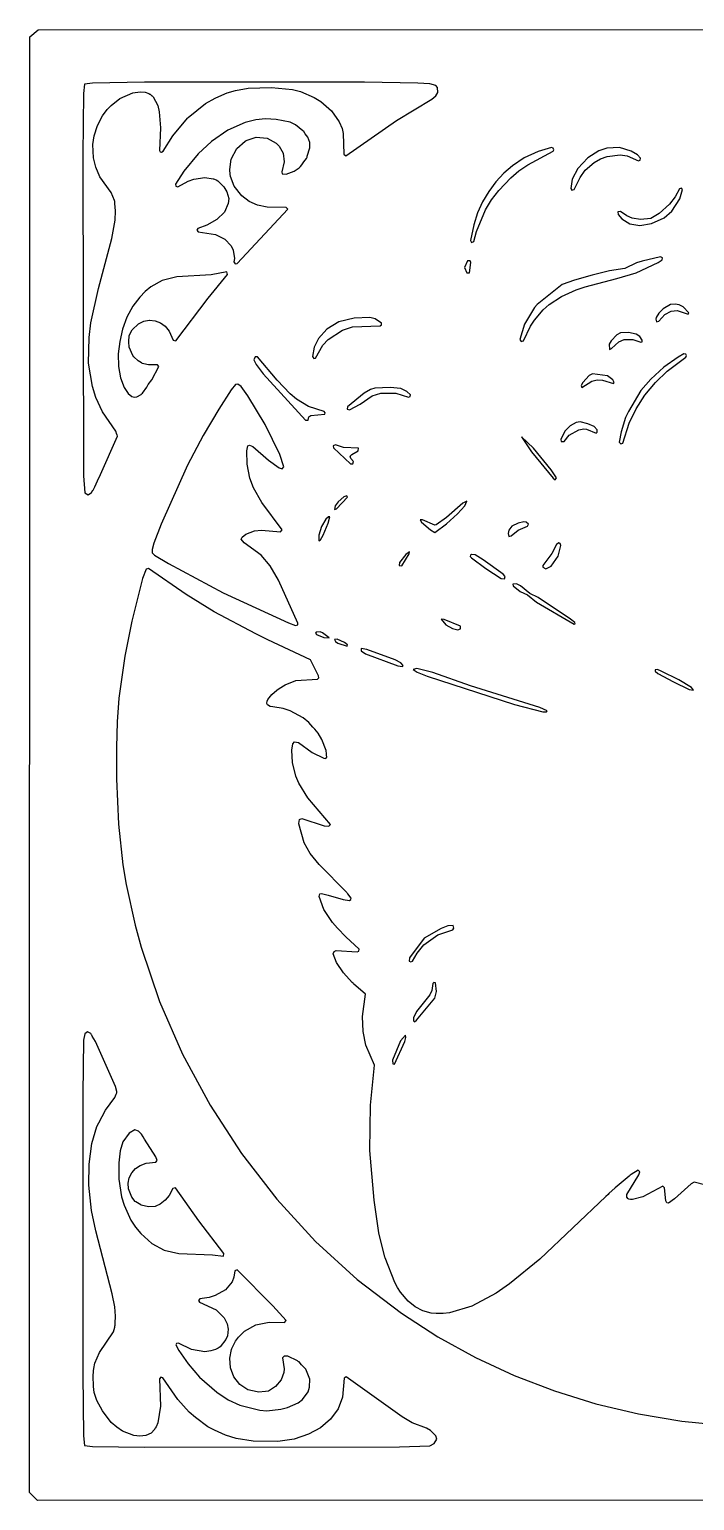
# Model space of a CAD drawing. Header units: millimetres. Extents: x 0 to 300, y 0 to 300.
# Drawn here: x 0 to 135.6, y 0 to 299.9 of the extents above; entities that cross this region are included whole.
import ezdxf

# ---------------------------------------------------------------- set-up
doc = ezdxf.new("R2010")
doc.units = ezdxf.units.MM
doc.layers.add('CUT', color=7, linetype='CONTINUOUS')

msp = doc.modelspace()

# ---------------------------------------------------------------- linework, layer by layer
at = {"layer": 'CUT'}
for points in [[(286.0027, 299.9107), (297.9653, 299.8496), (299.3189, 299.0622), (299.34, 299.0423), (299.6094, 298.3957), (299.7618, 296.096), (299.936, 267.3332), (300, 1.6787), (298.4931, 0.0757), (1.6787, 0), (0, 1.6787), (0.0748, 298.3729), (1.7672, 299.8511)], [(13.8835, 207.9044), (14.5184, 209.1627), (17.957, 216.9759), (17.8544, 217.2901), (17.8577, 217.2979), (17.8414, 217.3299), (17.6089, 218.0418), (14.8609, 221.9566), (13.5093, 224.8664), (12.8376, 227.1238), (12.0605, 231.8683), (12.1499, 237.0792), (12.5424, 240.1), (14.0605, 247.1248), (16.799, 257.3047), (17.4823, 260.9938), (17.5692, 262.9063), (17.4185, 264.4206), (17.399, 264.9065), (17.3626, 264.9813), (17.3597, 265.0107), (16.6293, 266.6365), (14.3802, 269.8501), (13.5114, 271.8241), (13.062, 273.7454), (12.9562, 276.4733), (13.1979, 278.217), (13.8642, 280.3064), (14.9229, 282.3033), (15.8706, 283.5534), (16.4842, 284.2317), (16.524, 284.2756), (16.5361, 284.289), (16.6613, 284.4274), (18.4606, 285.845), (21.0483, 286.9536), (22.578, 287.1934), (23.6237, 287.1018), (24.3227, 286.8445), (24.5457, 286.7122), (24.5741, 286.6954), (24.5866, 286.6879), (24.6537, 286.6482), (24.9792, 286.3853), (25.008, 286.3596), (25.0194, 286.3494), (25.075, 286.2998), (25.1905, 286.1967), (26.1882, 284.425), (26.476, 283.1295), (26.7146, 279.8349), (26.5033, 275.2423), (26.6197, 274.9723), (26.9293, 274.8623), (27.2743, 275.1172), (29.2027, 278.2157), (32.2506, 281.8499), (32.3345, 281.9363), (35.8708, 284.7945), (37.8646, 285.9303), (39.8431, 286.8003), (40.3276, 286.9596), (42.0079, 287.4803), (44.6085, 287.9072), (49.363, 288.0876), (53.6311, 287.6339), (55.2352, 287.2378), (58.0627, 286.0473), (59.3711, 285.237), (61.5473, 283.3255), (63.129, 281.0869), (63.7432, 279.7135), (63.9392, 278.6759), (64.0947, 274.4564), (64.522, 274.1404), (74.8384, 281.322), (82.0546, 285.6784), (82.8335, 286.3766), (83.2428, 287.0707), (83.1624, 288.0557), (82.8215, 288.4693), (81.6236, 288.8009), (79.136, 288.9796), (68.3146, 289.128), (23.4663, 289.128), (12.8832, 288.9795), (11.2244, 288.7537), (11.0206, 286.8216), (10.872, 274.3555), (10.991, 208.8808), (11.2756, 205.4273), (11.991, 205.0401), (12.6627, 205.4852), (12.9081, 205.9716), (12.9746, 206.0091), (13.3648, 206.6784)], [(52.3337, 263.6351), (48.4499, 263.6665), (46.4746, 264.0578), (44.7651, 264.8153), (43.2603, 266.004), (41.7185, 267.9723), (40.9697, 269.9521), (40.9187, 270.4079), (40.8875, 270.6868), (40.8484, 271.0353), (40.8152, 271.332), (41.1449, 273.4648), (42.271, 275.6179), (43.9868, 277.1549), (44.1468, 277.2501), (46.2013, 277.9622), (48.4504, 277.7532), (50.3158, 276.7509), (50.9258, 276.1037), (51.7077, 274.6603), (51.9351, 272.9228), (51.4274, 270.8971), (51.5016, 270.4959), (52.3304, 270.3993), (53.9848, 270.9941), (54.9844, 271.6891), (55.2206, 271.9845), (55.5541, 272.2958), (55.9581, 272.9072), (56.4835, 273.5644), (56.5645, 273.8249), (56.5794, 273.8473), (56.6313, 274.0396), (57.1653, 275.755), (57.1214, 276.8277), (56.7536, 277.9411), (56.2012, 278.6532), (55.944, 279.0899), (55.738, 279.2502), (55.7277, 279.2635), (54.2283, 280.4504), (53.164, 280.9723), (50.3206, 281.5658), (48.1414, 281.6523), (46.146, 281.4788), (43.9775, 280.944), (40.4082, 279.3933), (37.0999, 277.0928), (34.4092, 274.5216), (31.5036, 271.0252), (29.7761, 268.3885), (29.8463, 267.9604), (30.2327, 267.851), (32.3447, 268.9923), (33.5013, 269.3847), (35.7575, 269.7433), (37.4575, 269.48), (37.5047, 269.4616), (37.5216, 269.455), (37.7019, 269.3845), (38.0396, 269.2524), (38.4133, 269.0605), (39.6376, 267.8282), (40.2535, 266.8316), (40.6212, 265.4526), (40.518, 264.4548), (39.7498, 262.6851), (38.2231, 261.1629), (36.1386, 260.0014), (34.3031, 259.3545), (34.1049, 258.9717), (34.418, 258.6316), (37.9091, 258.1114), (39.8422, 257.1789), (41.1108, 255.8194), (41.4957, 254.9116), (41.7812, 253.1845), (41.6802, 252.5621), (41.9022, 252.1518), (42.3319, 252.2212), (52.6854, 263.257)], [(92.9873, 263.1235), (94.212, 265.1736), (95.6528, 267.0619), (98.0899, 269.6477), (99.7645, 271.0786), (101.5686, 272.3099), (106.7183, 275.1111), (106.8952, 275.3881), (106.7705, 275.7285), (106.4194, 275.8187), (103.685, 274.9986), (100.8362, 273.7094), (98.4735, 272.0871), (96.6814, 270.5904), (95.0821, 268.8481), (93.6123, 266.8968), (92.3765, 264.7744), (91.3608, 262.5397), (90.5503, 260.0513), (89.8757, 256.8732), (90.1348, 256.489), (90.599, 256.6562), (91.142, 258.7486)], [(113.2922, 271.2083), (115.0808, 272.7607), (116.3804, 273.5064), (117.7448, 274), (120.4397, 274.3295), (121.843, 274.1084), (124.1643, 273.139), (124.5057, 273.2766), (124.5673, 273.6732), (123.9318, 274.3399), (122.6213, 275.1116), (120.243, 275.8146), (117.7183, 275.7035), (116.0882, 275.184), (113.8167, 273.7317), (111.7681, 271.5425), (110.6357, 269.354), (110.3319, 267.4897), (110.5892, 267.1489), (111.0044, 267.249), (112.2317, 269.7493)], [(122.411, 260.2939), (124.45, 259.9486), (126.7914, 260.3329), (129.3852, 261.5139), (130.9442, 262.8343), (132.5439, 265.3774), (133.1361, 267.2763), (132.8772, 267.5306), (132.4929, 267.4361), (131.6523, 265.7866), (130.4581, 264.3177), (128.3758, 262.3542), (126.6568, 261.3841), (124.579, 261.1659), (122.8663, 261.4061), (121.7355, 261.9194), (120.4896, 262.7914), (119.9473, 262.7266), (119.9845, 262.1815), (120.7515, 261.3282)], [(89.8172, 252.7648), (89.2702, 252.708), (88.7036, 251.3993), (89.1218, 250.3113), (89.6672, 250.263), (89.9601, 252.4272)], [(102.9377, 240.6357), (104.7249, 242.7207), (105.9584, 243.8006), (108.4567, 245.4959), (111.4363, 246.854), (113.2409, 247.4569), (119.7554, 249.1017), (123.643, 250.3194), (128.1704, 252.376), (128.9786, 252.9187), (129.0093, 253.3801), (128.6147, 253.554), (124.8707, 252.6795), (123.7279, 252.3344), (121.3319, 251.1708), (118.2152, 250.6885), (114.6777, 249.8267), (111.1064, 248.8147), (108.5975, 247.8826), (103.4889, 243.8337), (102.9741, 243.2111), (100.9147, 239.8354), (99.9832, 236.6688), (100.2303, 236.2704), (100.6814, 236.3982), (102.1508, 239.428)], [(24.2236, 227.5194), (24.9258, 228.488), (26.3837, 231.2208), (26.071, 231.5572), (24.2813, 231.5063), (23.2859, 231.7047), (23.0741, 231.7977), (22.9272, 231.8829), (22.8429, 231.9319), (22.8238, 231.9429), (22.146, 232.3362), (21.292, 233.1356), (21.0456, 233.4352), (20.3503, 235.1311), (20.25, 236.2494), (20.3513, 237.5029), (20.9388, 238.6782), (22.2125, 239.8944), (23.3036, 240.4272), (24.4358, 240.6435), (24.4806, 240.645), (24.4881, 240.6453), (24.4893, 240.6453), (24.49, 240.6453), (25.6395, 240.5221), (26.7014, 240.1136), (27.6992, 239.3927), (28.4696, 238.4058), (29.3243, 236.5372), (29.8334, 236.4416), (36.433, 245.1229), (40.3543, 249.933), (40.2549, 250.4715), (37.0475, 249.8809), (30.0703, 249.4659), (27.087, 248.7297), (24.745, 247.4315), (23.6221, 246.4902), (22.4782, 245.3436), (21.0546, 243.4821), (19.868, 241.2519), (18.988, 238.8378), (18.4083, 236.316), (18.1117, 233.7568), (18.1721, 231.2009), (18.5619, 228.9049), (19.3112, 226.8917), (20.1196, 225.6862), (20.8923, 225.0707), (21.3666, 224.96), (21.8723, 225.0081), (22.763, 225.5047), (22.8364, 225.6059), (23.0417, 225.7244), (23.9382, 226.9925)], [(132.0133, 242.5841), (134.2765, 241.8396), (134.4254, 242.1374), (133.264, 243.3584), (132.4599, 243.7753), (131.5963, 243.9242), (130.6732, 243.8051), (129.1544, 242.9712), (128.2611, 242.0779), (127.7548, 241.2142), (127.6655, 240.8271), (127.8441, 240.2911), (128.2611, 240.4102), (129.482, 241.7801), (130.7923, 242.465)], [(60.8616, 236.6775), (63.8119, 238.6015), (65.8651, 239.2801), (71.4725, 239.484), (71.751, 239.6766), (71.7571, 240.0497), (70.4931, 240.8861), (69.4042, 241.1832), (66.1795, 241.0628), (63.0403, 240.2929), (60.6366, 238.8044), (58.9066, 236.9061), (58.0057, 235.1088), (57.6959, 233.2084), (57.9385, 232.8461), (58.337, 232.9096), (59.8243, 235.5115)], [(123.0199, 236.7176), (124.628, 236.1815), (124.896, 236.2411), (124.896, 236.5389), (124.3897, 237.3131), (123.6452, 237.7598), (122.1265, 238.1172), (120.4886, 238.0576), (119.7144, 237.6705), (118.553, 236.4198), (118.1956, 235.7348), (118.2254, 234.6628), (118.6721, 234.8415), (120.1313, 236.2411), (121.2331, 236.6878)], [(47.6254, 229.6824), (56.2771, 220.2492), (56.794, 220.264), (56.9369, 220.9498), (57.3393, 221.1896), (60.2119, 221.4623), (60.2967, 221.7807), (60.1071, 222.0501), (56.9137, 223.0218), (54.4494, 224.5362), (53.178, 225.5927), (50.4653, 228.3937), (46.4807, 233.1785), (45.9854, 233.1773), (45.7155, 232.5245), (46.1899, 231.589)], [(123.6832, 222.5759), (125.4564, 225.3355), (127.5861, 227.9114), (129.9821, 230.2482), (133.8025, 233.1242), (133.9251, 233.4298), (133.7697, 233.7202), (133.3759, 233.7633), (132.2529, 233.1203), (129.3061, 231.0364), (126.6453, 228.6103), (124.6341, 226.2796), (122.0866, 222.048), (121.5231, 220.8097), (120.6072, 217.8922), (120.2219, 215.792), (120.5257, 215.3981), (120.9519, 215.5895), (122.2412, 219.6378)], [(119.0294, 227.6944), (119.2081, 227.9624), (118.8805, 228.4985), (117.8383, 229.3025), (114.771, 229.7194), (114.0861, 229.3621), (112.7758, 227.9624), (112.478, 227.3073), (112.5971, 226.8904), (114.6519, 228.1709), (115.6942, 228.4687), (116.796, 228.4389)], [(52.7869, 178.9625), (54.2528, 178.3766), (54.6775, 178.5635), (54.7029, 178.8956), (50.8008, 187.6261), (49.0964, 190.5689), (47.2194, 192.744), (43.7769, 195.2704), (43.1886, 196.0089), (43.3704, 196.4352), (44.1198, 197.0246), (45.9084, 197.7035), (47.3062, 197.8264), (51.1522, 197.5174), (51.5341, 197.8651), (47.3587, 203.4509), (45.6632, 206.4524), (44.9424, 208.4095), (44.3743, 211.2799), (44.2817, 213.9925), (44.5487, 214.9939), (44.8705, 215.157), (45.5667, 214.8513), (48.7405, 212.0687), (50.9224, 210.5549), (51.5241, 210.3514), (51.827, 210.742), (51.0209, 213.2755), (48.0264, 219.3515), (44.5345, 225.2411), (43.1303, 227.1413), (42.4886, 227.6221), (41.9742, 227.4935), (41.1249, 226.4189), (38.5981, 222.5265), (35.4466, 217.1455), (32.2349, 211.1093), (26.8459, 199.0813), (25.3614, 195.1608), (24.9852, 193.8929), (24.9862, 193.2199), (25.4654, 192.7572), (28.3137, 191.0353), (39.469, 185.0268)], [(69.8647, 225.188), (71.6533, 225.7526), (74.6946, 225.7304), (77.2871, 224.9663), (77.5934, 225.1028), (77.68, 225.4267), (76.9407, 226.0792), (75.7033, 226.6875), (73.5397, 226.8891), (70.3786, 226.7717), (69.5205, 226.529), (68.2034, 225.7399), (64.8163, 222.9877), (64.7575, 222.4709), (65.231, 222.3397), (67.3865, 223.4866)], [(113.5798, 218.4032), (115.5155, 217.629), (115.7537, 217.8374), (115.7239, 218.2543), (115.0986, 218.9393), (113.8478, 219.5349), (112.2397, 219.8922), (111.4357, 219.7731), (110.2147, 219.1179), (109.1427, 217.9863), (108.3386, 216.2889), (108.3982, 215.9316), (108.9938, 215.9316), (110.0063, 217.2121), (112.0015, 218.3139), (112.9842, 218.4926)], [(102.7103, 214.5319), (100.328, 216.8845), (102.353, 213.7874), (106.7306, 208.3974), (107.1772, 208.0996), (107.4155, 208.4867), (106.3434, 210.1246)], [(65.9489, 211.3823), (66.0512, 211.8053), (65.5353, 212.4155), (65.403, 212.9207), (65.6941, 213.2743), (67.0356, 214.0155), (67.0457, 214.564), (64.0195, 214.7092), (62.4147, 215.1925), (61.9419, 215.045), (61.97, 214.5808), (65.4526, 211.3581)], [(62.9251, 203.6327), (62.3295, 202.7988), (62.2104, 202.0544), (62.5677, 202.1735), (64.831, 204.5558), (64.7118, 204.7941), (64.0865, 204.6154)], [(89.1607, 203.7518), (88.3567, 203.3647), (85.0214, 200.4165), (82.9368, 198.8977), (82.6093, 198.8382), (80.1078, 199.9102), (79.6611, 199.9102), (79.9291, 199.4338), (81.7754, 197.8852), (82.6093, 197.3492), (84.9916, 199.1062), (87.2251, 201.1908), (88.714, 202.7988)], [(61.1979, 200.5654), (60.9299, 200.5654), (60.3938, 200.0889), (59.56, 198.6), (58.9942, 196.8132), (58.9942, 195.622), (59.3218, 195.8305), (59.8578, 196.8132), (60.8703, 199.2849)], [(101.6978, 199.0466), (101.2214, 199.4933), (100.7449, 199.5529), (99.6431, 199.2849), (98.3328, 198.6595), (97.7074, 197.8257), (97.5883, 197.1408), (97.7372, 196.5154), (98.2137, 196.6643), (99.6133, 197.8257), (101.5489, 198.6297)], [(108.1897, 195.1158), (107.9217, 195.2647), (107.4453, 194.9073), (106.4625, 193.0908), (104.6162, 190.6191), (104.646, 190.2617), (105.2714, 189.9342), (106.3136, 190.5), (107.7431, 192.4952), (108.3089, 194.6691)], [(75.4324, 191.2444), (75.3431, 190.6191), (75.9387, 190.5297), (77.4276, 193.0312), (77.4574, 193.3886), (76.7129, 192.8823)], [(90.8284, 192.793), (90.1137, 192.8823), (89.9052, 192.7334), (89.8456, 192.4654), (90.1137, 192.1676), (93.0023, 189.9937), (96.1589, 187.9985), (96.814, 187.9092), (96.9629, 188.3856), (96.5758, 188.8323), (92.496, 191.8103)], [(110.3041, 179.69), (103.6931, 184.1272), (102.0254, 184.9014), (100.0898, 186.45), (99.2857, 186.8669), (98.5412, 186.8371), (98.571, 186.45), (100.0302, 185.3183), (101.5192, 184.6334), (103.3655, 183.1742), (111.0486, 178.6478), (111.257, 178.7371), (111.1677, 179.0051)], [(59.2324, 177.0992), (58.4582, 177.0397), (58.3391, 176.861), (58.488, 176.5632), (60.0067, 175.9676), (61.1085, 175.9081), (59.7387, 176.9206)], [(83.9196, 179.6603), (84.8427, 178.5286), (86.2423, 177.7544), (87.3144, 177.4864), (87.8802, 177.7246), (87.8802, 178.2606), (84.5151, 179.6007)], [(62.7464, 175.5805), (62.1508, 175.5209), (62.3593, 175.1338), (62.8953, 174.8062), (64.7714, 174.2106), (64.831, 174.4489), (64.2354, 174.9551)], [(74.5688, 171.3816), (68.7916, 173.5257), (67.6004, 173.7342), (67.6004, 173.1981), (68.5236, 172.6026), (75.0751, 170.1606), (76.028, 170.0117), (76.1471, 170.25), (75.7004, 170.8158)], [(104.0504, 161.6735), (89.935, 166.0809), (82.2221, 168.8206), (78.9762, 169.5948), (78.2317, 169.4162), (79.0357, 168.8503), (81.0905, 168.0761), (98.8986, 162.2691), (104.6758, 160.8099), (105.3905, 160.7801), (105.5096, 160.9886)], [(127.993, 169.4162), (127.5166, 169.3864), (127.5463, 169.0588), (128.0824, 168.6419), (131.2688, 166.8849), (134.4849, 165.3662), (135.3783, 165.2173), (134.9614, 165.7533), (132.3408, 167.3316), (128.7673, 169.0886)], [(86.2721, 116.3791), (86.5104, 116.7067), (86.3912, 117.2129), (85.2894, 117.1831), (83.8898, 116.6173), (80.4354, 114.6817), (77.4872, 110.6317), (77.3979, 109.9467), (77.7552, 109.7978), (78.053, 109.9765), (79.006, 111.6144), (80.4056, 113.282), (83.2346, 115.307)], [(82.7582, 105.5692), (82.4306, 105.5989), (82.2221, 105.3905), (82.0434, 103.9611), (81.6265, 103.0975), (78.8868, 99.7324), (78.2615, 98.3923), (78.2615, 97.7967), (78.4699, 97.6181), (78.9166, 97.9456), (82.6093, 102.4423), (82.9964, 103.7824)], [(26.2052, 15.8355), (25.8002, 15.0321), (25.6362, 14.7537), (25.5536, 14.6134), (25.506, 14.5326), (25.4813, 14.4907), (24.7815, 13.7686), (23.7242, 13.2581), (22.487, 13.1036), (21.2525, 13.2341), (18.948, 14.1321), (17.7843, 14.9467), (16.691, 15.8934), (14.8728, 18.2778), (13.7516, 20.3932), (13.1704, 22.04), (13.066, 23.2255), (12.9999, 25.4612), (13.0412, 26.3381), (13.0544, 26.4203), (13.0911, 26.6487), (13.1094, 26.7625), (13.1345, 26.9188), (13.345, 28.0346), (14.2879, 30.1754), (17.122, 34.3883), (17.4257, 35.3755), (17.4396, 35.6441), (17.451, 35.6803), (17.467, 36.171), (17.5396, 37.5653), (17.4197, 39.5079), (16.8909, 42.1783), (13.5277, 55.0064), (12.6604, 59.1608), (12.1208, 64.3086), (12.1814, 68.5504), (12.7241, 72.7814), (13.7725, 76.2668), (14.1399, 77.0409), (15.4792, 79.58), (17.435, 82.1485), (17.659, 82.8585), (17.8354, 83.1219), (17.7818, 83.2474), (17.8343, 83.4138), (17.5759, 84.3972), (13.4753, 93.577), (12.8096, 94.6911), (12.7043, 94.9092), (12.6682, 94.9277), (12.4967, 95.2148), (11.8378, 95.5769), (11.2659, 95.1437), (11.052, 93.8374), (10.872, 82.8742), (10.872, 25.7636), (11.0206, 13.1785), (11.2244, 11.2463), (12.8832, 11.0205), (23.4414, 10.872), (75.4004, 10.9315), (81.6165, 11.1737), (82.489, 11.6163), (83.0133, 12.5475), (82.8525, 13.2201), (81.7637, 14.2579), (80.9001, 14.765), (78.0026, 15.8584), (76.0035, 17.0674), (64.5645, 25.2493), (64.1831, 24.9331), (63.8129, 21.0644), (62.905, 18.671), (61.3811, 16.5656), (59.3225, 14.8204), (56.8728, 13.5073), (53.9452, 12.5501), (50.6389, 12.0646), (45.5853, 12.0905), (42.1283, 12.6601), (39.9708, 13.3288), (37.7224, 14.3486), (36.3845, 15.0507), (33.8237, 16.9269), (32.5438, 18.0553), (30.2221, 20.5853), (27.1887, 25.0072), (26.7794, 25.14), (26.4977, 24.8147), (26.7444, 19.248)], [(75.6111, 93.717), (74.0328, 89.7563), (74.0626, 89.0416), (74.3901, 88.9523), (76.5343, 93.5681), (76.7427, 94.4019), (76.6534, 94.8486)], [(23.2159, 74.1352), (23.1828, 74.1748), (22.8401, 74.7232), (22.2141, 75.2995), (21.5182, 75.6001), (20.3124, 74.9291), (19.0241, 73.1036), (18.4674, 71.3046), (18.1972, 68.8849), (18.2267, 65.5464), (18.7838, 61.8919), (19.2819, 60.2155), (20.6902, 57.1552), (21.6282, 55.7434), (22.7406, 54.4191), (24.9374, 52.3944), (27.4415, 51.0628), (30.4833, 50.3563), (37.288, 50.0915), (39.5296, 49.8295), (39.6232, 50.3749), (34.5536, 56.9959), (29.7569, 63.7412), (29.2403, 63.6516), (28.4755, 62.1684), (27.6481, 61.2123), (26.6561, 60.4133), (25.7615, 60.0136), (25.6315, 59.9791), (24.2942, 59.9161), (22.8072, 60.2271), (22.793, 60.2346), (22.782, 60.2404), (22.7653, 60.2492), (22.6739, 60.2975), (21.6678, 60.8801), (21.5468, 60.9935), (20.8657, 61.8357), (20.1664, 63.5331), (20.1017, 64.6902), (20.3523, 65.7949), (20.8577, 66.8024), (21.6387, 67.6742), (22.5977, 68.3224), (23.7759, 68.7566), (25.763, 68.968), (26.0653, 69.3325), (25.7581, 70.0546), (23.475, 73.7074)], [(32.3809, 27.8943), (34.6793, 25.1785), (38.167, 22.0791), (40.5044, 20.5436), (42.8548, 19.4704), (46.942, 18.4335), (48.362, 18.3183), (51.2286, 18.6083), (52.6124, 18.9419), (54.7695, 19.9224), (55.6593, 20.6122), (56.7895, 22.1956), (57.0653, 23.1006), (57.1211, 24.7439), (56.3314, 26.8109), (55.472, 27.6771), (54.95, 28.2562), (54.8419, 28.3122), (54.6609, 28.4947), (52.6942, 29.424), (51.9023, 29.4298), (51.5521, 29.1209), (51.9372, 26.8879), (51.8378, 26.0811), (51.2833, 24.6125), (50.1487, 23.2637), (48.7006, 22.3182), (48.0993, 22.204), (46.7005, 22.1032), (46.425, 22.1386), (44.5177, 22.5953), (42.8702, 23.663), (41.6641, 25.2025), (40.9799, 27.0353), (40.8291, 29.0285), (41.1803, 30.7721), (41.2718, 30.9903), (41.3284, 31.1252), (41.3825, 31.2542), (41.5036, 31.5429), (42.0195, 32.5294), (42.6294, 33.3359), (43.8368, 34.5396), (46.1162, 35.8137), (48.8341, 36.3604), (52.0101, 36.3246), (52.3513, 36.6922), (49.6124, 39.7295), (42.3479, 47.0158), (41.8421, 46.8029), (41.6866, 45.5424), (41.3118, 44.5733), (39.948, 42.959), (37.8898, 41.8047), (36.6182, 41.3992), (34.7505, 41.131), (34.4747, 40.8052), (34.6631, 40.4223), (38.0556, 38.889), (39.6659, 37.2478), (40.2801, 36.0193), (40.5322, 34.924), (40.3719, 33.5834), (40.0414, 32.8081), (38.8751, 31.3586), (38.4583, 31.0895), (37.9224, 30.8075), (37.0037, 30.4997), (35.772, 30.3457), (33.0551, 30.7822), (30.3976, 32.0941), (29.9996, 32.0526), (29.8444, 31.7201), (30.4579, 30.6178)]]:
    msp.add_lwpolyline(points, close=True, dxfattribs=at)
msp.add_lwpolyline([(140.2343, 63.6999), (135.5224, 64.8836), (134.9098, 64.5746), (131.4955, 61.4862), (130.2295, 60.6111), (129.9225, 60.6692), (129.7031, 61.122), (129.4757, 63.7761), (129.139, 64.0831), (125.0428, 61.9302), (122.9215, 61.3813), (122.5187, 61.3822), (122.1026, 61.4732), (122.0834, 61.4829), (122.039, 61.5339), (121.9941, 61.5853), (121.8409, 61.7613), (121.7979, 61.8106), (121.745, 62.3811), (124.1924, 66.3941), (124.4094, 67.0364), (124.0676, 67.3864), (122.6193, 66.4869), (122.4726, 66.3633), (122.4447, 66.3469), (122.2258, 66.1553), (119.4028, 63.7768), (118.1276, 62.5686), (117.9549, 62.4174), (117.5104, 61.9837), (104.0646, 49.2433), (97.8714, 44.1517), (95.1532, 42.269), (90.1844, 39.6319), (85.6444, 38.2445), (84.3408, 38.1233), (83.5602, 38.1232), (83.422, 38.1232), (83.3949, 38.1232), (82.8995, 38.1231), (81.8565, 38.2109), (80.2069, 38.6892), (78.6241, 39.4919), (77.2067, 40.637), (75.6116, 42.5161), (75.0059, 43.4489), (74.4842, 44.4458), (72.502, 49.496), (72.4678, 49.6242), (71.2348, 54.6139), (70.2802, 61.2386), (69.3859, 71.355), (69.5057, 80.6309), (70.3209, 88.7551), (68.5959, 92.8371), (68.0203, 95.6399), (67.8983, 98.655), (68.4873, 103.2308), (66.0797, 105.3416), (66.0583, 105.3639), (66.0516, 105.3709), (65.9791, 105.4465), (65.8139, 105.6188), (64.0394, 107.5555), (62.5886, 109.7041), (61.9121, 111.4856), (62.0888, 111.9376), (62.5368, 112.1489), (66.7874, 111.887), (67.1494, 112.0353), (67.2266, 112.3871), (64.4709, 114.894), (62.813, 116.6856), (61.7504, 117.8687), (60.0247, 120.49), (59.0241, 123.1566), (59.2203, 123.6596), (59.5271, 123.7821), (60.8645, 123.4499), (63.9576, 122.5098), (65.2566, 122.3596), (65.5317, 122.5455), (65.5745, 122.8396), (64.8889, 123.7086), (64.835, 123.7914), (64.7887, 123.8356), (64.6685, 123.9879), (59.0804, 129.6651), (57.2244, 131.9092), (56.0238, 134.0662), (54.8962, 137.9557), (54.8982, 138.0335), (55.0543, 138.8374), (55.5202, 139.0715), (60.0496, 137.5744), (61.012, 137.4537), (61.3356, 137.8259), (56.7784, 143.2842), (54.9278, 146.23), (54.2929, 147.6593), (53.6083, 150.4874), (53.4838, 152.9702), (53.6756, 154.2704), (54.0492, 154.6745), (54.8692, 154.5443), (57.6321, 152.5209), (59.9749, 151.3304), (60.3959, 151.3099), (60.6446, 151.5685), (60.5827, 152.0395), (60.5688, 152.1879), (60.5596, 152.2146), (60.466, 152.9267), (59.5901, 155.125), (58.8338, 156.4247), (58.4914, 156.819), (58.19, 157.2405), (57.7442, 157.6793), (56.9343, 158.6119), (55.7631, 159.5527), (53.114, 161.0098), (51.7407, 161.4441), (49.6344, 161.7947), (49.0671, 161.9057), (48.5137, 162.2403), (48.3706, 162.5054), (48.4838, 163.0277), (48.4874, 163.0385), (48.4978, 163.0699), (48.5147, 163.121), (48.5776, 163.3109), (49.3919, 164.3081), (50.4366, 165.2249), (50.8936, 165.5657), (52.1262, 166.3203), (54.2733, 167.1784), (58.7389, 167.4624), (59.005, 167.728), (58.9541, 168.0991), (57.2893, 171.4105), (48.5748, 175.4629), (46.1429, 176.669), (37.6317, 181.1734), (31.9522, 184.7006), (24.2706, 190.0186), (23.7848, 189.863), (23.0374, 188.008), (20.8441, 179.2917), (19.4448, 172.1163), (18.2569, 163.5642), (17.8696, 158.7362), (17.7213, 153.5363), (17.7809, 147.141), (18.167, 137.8726), (19.058, 129.5809), (19.7416, 125.5663), (21.5845, 117.2715), (22.8016, 112.8475), (26.5289, 101.7577), (31.2277, 90.9954), (36.8191, 80.6184), (43.2247, 70.7431), (50.4194, 61.4354), (58.2977, 52.8416), (66.7688, 45.0522), (75.8081, 38.1813), (83.2638, 33.4092), (90.9119, 29.1998), (98.8197, 25.5124), (107.0203, 22.3514), (115.4351, 19.7358), (124.1161, 17.6853), (133.007, 16.1695), (144.0228, 15.1304)], dxfattribs=at)

doc.saveas('drawing.dxf')
